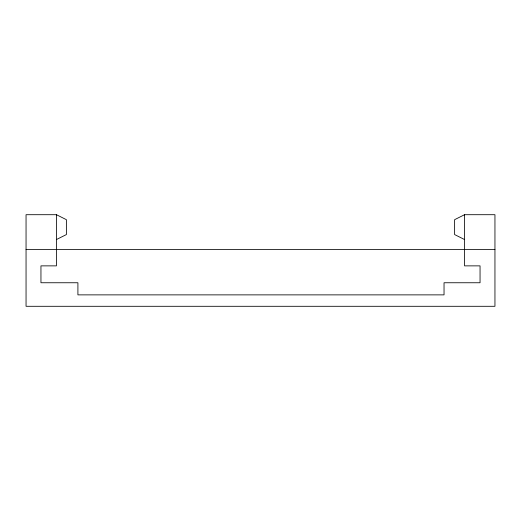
<?xml version="1.0" encoding="UTF-8"?>
<svg xmlns="http://www.w3.org/2000/svg" width="521" height="521" viewBox="0 0 521 521"><rect width="100%" height="100%" fill="white"/><g stroke="black" fill="none" stroke-linecap="round" stroke-linejoin="round"><path stroke-width="0.78" d="M56.45 239.536L66.382 234.574L66.382 219.673L56.45 214.704L26.05 214.704L26.05 306.296L494.95 306.296L494.95 214.704L464.55 214.704L454.618 219.673L454.618 234.574L464.55 239.536M26.05 249.474L494.95 249.474M464.55 214.704L464.55 265.866L480.049 265.866L480.049 282.753L444.035 282.753L444.035 294.873L77.909 294.873L77.909 282.753L40.951 282.753L40.951 265.866L56.45 265.866L56.45 214.704"/></g></svg>
